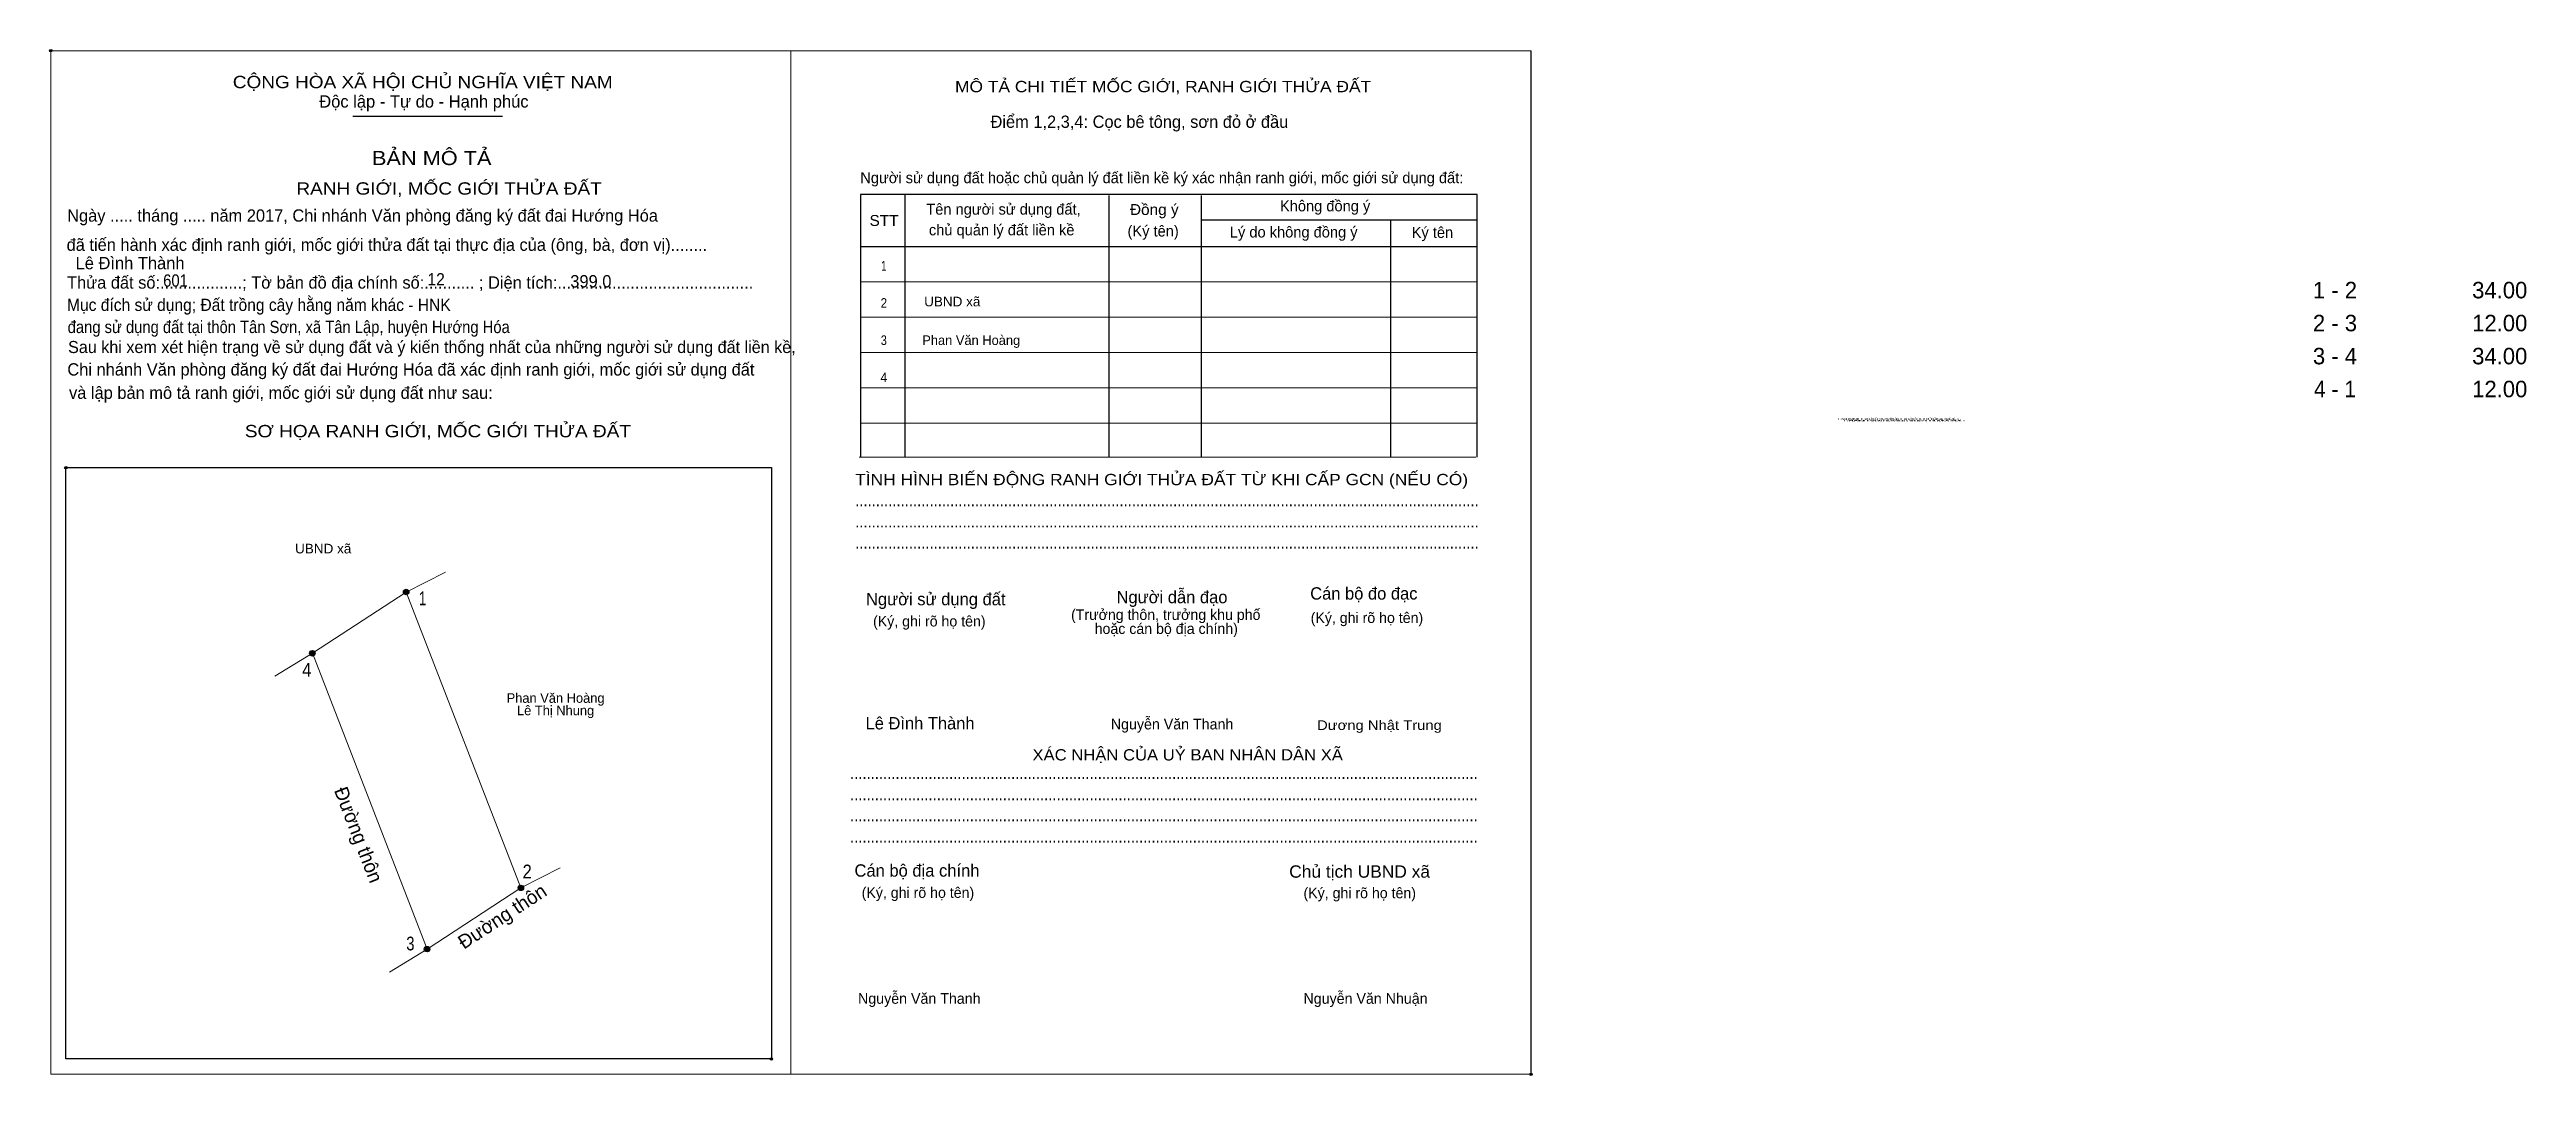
# Model space of a CAD drawing. Header units: metres. Extents: x 548234 to 548500, y 1837821 to 1837931.
import ezdxf
from ezdxf.enums import TextEntityAlignment as Align

# ---------------------------------------------------------------- set-up
doc = ezdxf.new("R2010")
doc.units = ezdxf.units.M
doc.header["$LTSCALE"] = 0.53
doc.header["$PDMODE"] = 32
doc.header["$PDSIZE"] = 0.265
for name, color, linetype, lineweight in [('1', 7, 'Continuous', 25), ('10', 7, 'Continuous', 13), ('11', 7, 'Continuous', 25), ('2', 7, 'Continuous', 13), ('27', 7, 'Continuous', 13)]:
    doc.layers.add(name, color=color, linetype=linetype, lineweight=lineweight)
for name, color, linetype in [('36', 7, 'Continuous'), ('52', 7, 'Continuous'), ('6', 7, 'Continuous'), ('60', 7, 'Continuous'), ('9', 7, 'Continuous')]:
    doc.layers.add(name, color=color, linetype=linetype)

msp = doc.modelspace()

# ---------------------------------------------------------------- hatches: boundary and pattern name
at = {"layer": '11'}
for points in [[(548272.8243, 1837873, 1), (548272.2357, 1837873, 1)], [(548262.7743, 1837866.44, 1), (548262.1857, 1837866.44, 1)], [(548262.7743, 1837866.44, 1), (548262.1857, 1837866.44, 1)], [(548285.1143, 1837841.3, 1), (548284.5257, 1837841.3, 1)], [(548275.0643, 1837834.74, 1), (548274.4757, 1837834.74, 1)]]:
    msp.add_hatch(color=256, dxfattribs=at).paths.add_polyline_path(points)

# ---------------------------------------------------------------- linework, layer by layer
at = {"layer": '1'}
for p, q in [((548266.82, 1837923.98), (548282.86, 1837923.98)), ((548325.94, 1837915.61), (548325.94, 1837887.45)), ((548347.81, 1837915.5), (548347.81, 1837887.45)), ((548357.68, 1837915.5), (548357.68, 1837887.45)), ((548357.68, 1837912.89), (548387.25, 1837912.89)), ((548377.98, 1837912.89), (548377.98, 1837887.45)), ((548321.19, 1837910.02), (548387.25, 1837910.02))]:
    msp.add_line(p, q, dxfattribs=at)
at = {"layer": '1', "lineweight": 13}
for p, q in [((548321.19, 1837906.23), (548387.25, 1837906.23)), ((548321.19, 1837902.45), (548387.25, 1837902.45)), ((548321.19, 1837898.67), (548387.25, 1837898.67)), ((548321.19, 1837894.89), (548387.25, 1837894.89)), ((548321.19, 1837891.11), (548387.25, 1837891.11)), ((548321.07, 1837887.45), (548387.13, 1837887.45))]:
    msp.add_line(p, q, dxfattribs=at)
at = {"layer": '1'}
msp.add_lwpolyline([(548387.25, 1837887.45), (548387.25, 1837915.61), (548321.19, 1837915.61), (548321.19, 1837887.45)], dxfattribs=at)
msp.add_lwpolyline([(548236.08, 1837886.33), (548311.66, 1837886.33), (548311.66, 1837822.97), (548236.08, 1837822.97)], close=True, dxfattribs=at)
for p in [(548234.46, 1837931), (548236.08, 1837886.33), (548311.66, 1837822.97), (548393.04, 1837821.33)]:
    msp.add_point(p, dxfattribs=at)
at = {"layer": '10'}
msp.add_lwpolyline([(548262.48, 1837866.44), (548272.53, 1837873), (548284.82, 1837841.3), (548274.77, 1837834.74)], close=True, dxfattribs=at)
at = {"layer": '11'}
for centre in [(548272.53, 1837873), (548262.48, 1837866.44), (548262.48, 1837866.44), (548284.82, 1837841.3), (548274.77, 1837834.74)]:
    msp.add_circle(centre, 0.2943, dxfattribs=at)
at = {"layer": '2'}
for points in [[(548234.46, 1837931), (548313.75, 1837931), (548313.75, 1837821.33), (548234.46, 1837821.33)], [(548313.75, 1837931), (548393.04, 1837931), (548393.04, 1837821.33), (548313.75, 1837821.33)], [(548313.75, 1837931), (548393.03, 1837931), (548393.03, 1837821.33), (548313.75, 1837821.33)]]:
    msp.add_lwpolyline(points, close=True, dxfattribs=at)
at = {"layer": '27'}
for p, q in [((548272.53, 1837873), (548276.73, 1837875.14)), ((548262.48, 1837866.44), (548258.47, 1837863.97)), ((548284.82, 1837841.3), (548289.02, 1837843.44)), ((548274.77, 1837834.74), (548270.76, 1837832.27))]:
    msp.add_line(p, q, dxfattribs=at)

# ---------------------------------------------------------------- texts
at = {"layer": '1'}
for s, height, width, p in [('CỘNG HÒA XÃ HỘI CHỦ NGHĨA VIỆT NAM', 1.323, 1.15, (548253.96, 1837926.99)), ('RANH GIỚI, MỐC GIỚI THỬA ĐẤT', 1.324, 1.15, (548260.77, 1837915.58)), ('STT', 1.172, 1.05, (548322.17, 1837912.23)), ('Đồng ý', 1.172, 1.05, (548350.07, 1837913.4)), ('Mục đích sử dụng; Đất trồng cây hằng năm khác - HNK', 1.314, 0.95, (548236.2, 1837903.12)), ('đang sử dụng đất tại thôn Tân Sơn, xã Tân Lập, huyện Hướng Hóa', 1.314, 0.9, (548236.27, 1837900.75)), ('RANH GIỚI, MỐC GIỚI THỬA ĐẤT', 0.1657, 3.55, (548425.88, 1837891.46)), ('RANH GIỚI, MỐC GIỚI THỬA ĐẤT', 0.1657, 3.55, (548426.37, 1837891.46)), ('RANH GIỚI, MỐC GIỚI THỬA ĐẤT', 0.1657, 3.55, (548426.53, 1837891.28)), ('RANH GIỚI, MỐC GIỚI THỬA ĐẤT', 0.1657, 3.55, (548427.02, 1837891.28)), ('SƠ HỌA RANH GIỚI, MỐC GIỚI THỬA ĐẤT', 1.324, 1.15, (548255.25, 1837889.58)), ('TÌNH HÌNH BIẾN ĐỘNG RANH GIỚI THỬA ĐẤT TỪ KHI CẤP GCN (NẾU CÓ)', 1.21, 1.15, (548320.63, 1837884.45)), ('.......................................................................................................................................................', 1.323, 0.9, (548320.63, 1837882.19)), ('.......................................................................................................................................................', 1.323, 0.9, (548320.63, 1837879.92)), ('.......................................................................................................................................................', 1.323, 0.9, (548320.63, 1837877.65)), ('Dương Nhật Trung', 1.03, 1.15, (548370.11, 1837858.22)), ('........................................................................................................................................................', 1.323, 0.9, (548320.08, 1837852.96)), ('........................................................................................................................................................', 1.323, 0.9, (548320.08, 1837850.69)), ('........................................................................................................................................................', 1.323, 0.9, (548320.08, 1837848.43)), ('........................................................................................................................................................', 1.323, 0.9, (548320.08, 1837846.16)), ('Chủ tịch UBND xã', 1.324, 1.05, (548367.13, 1837842.39))]:
    msp.add_text(s, height=height, dxfattribs=dict(at, width=width)).set_placement(p)
for s, height, p in [('Độc lập - Tự do - Hạnh phúc', 1.323, (548263.22, 1837924.91)), ('Điểm 1,2,3,4: Cọc bê tông, sơn đỏ ở đầu', 1.314, (548335.13, 1837922.74)), ('Người sử dụng đất hoặc chủ quản lý đất liền kề ký xác nhận ranh giới, mốc giới sử dụng đất:', 1.172, (548321.18, 1837916.81)), ('Ngày ..... tháng ..... năm 2017, Chi nhánh Văn phòng đăng ký đất đai Hướng Hóa', 1.314, (548236.22, 1837912.69)), ('Tên người sử dụng đất,', 1.172, (548328.25, 1837913.44)), ('Không đồng ý', 1.172, (548366.14, 1837913.79)), (' đã tiến hành xác định ranh giới, mốc giới thửa đất tại thực địa của (ông, bà, đơn vị)........', 1.314, (548235.67, 1837909.56)), ('chủ quản lý đất liền kề', 1.172, (548328.53, 1837911.22)), ('(Ký tên)', 1.172, (548349.81, 1837911.1)), ('Lý do không đồng ý', 1.172, (548360.77, 1837910.99)), ('Ký tên', 1.172, (548380.25, 1837910.95)), ('Thửa đất số:..................; Tờ bản đồ địa chính số:........... ; Diện tích:...........................................', 1.314, (548236.2, 1837905.51)), ('Sau khi xem xét hiện trạng về sử dụng đất và ý kiến thống nhất của những người sử dụng đất liền kề,', 1.293, (548236.31, 1837898.61)), ('Chi nhánh Văn phòng đăng ký đất đai Hướng Hóa đã xác định ranh giới, mốc giới sử dụng đất', 1.314, (548236.24, 1837896.2)), (' và lập bản mô tả ranh giới, mốc giới sử dụng đất như sau:', 1.314, (548235.93, 1837893.7)), ('Người sử dụng đất', 1.324, (548321.79, 1837871.58)), ('Người dẫn đạo', 1.323, (548348.63, 1837871.8)), ('Cán bộ đo đạc', 1.321, (548369.38, 1837872.19)), ('(Ký, ghi rõ họ tên)', 1.134, (548322.55, 1837869.31)), ('(Ký, ghi rõ họ tên)', 1.134, (548369.43, 1837869.68)), ('Nguyễn Văn Thanh', 1.139, (548348.02, 1837858.28)), ('Cán bộ địa chính', 1.324, (548320.56, 1837842.5)), ('(Ký, ghi rõ họ tên)', 1.134, (548321.33, 1837840.23)), ('(Ký, ghi rõ họ tên)', 1.134, (548368.66, 1837840.19)), ('Nguyễn Văn Thanh', 1.139, (548320.94, 1837828.88)), ('Nguyễn Văn Nhuận', 1.139, (548368.66, 1837828.88))]:
    msp.add_text(s, height=height, dxfattribs=at).set_placement(p)
for s, height, width, p in [('MÔ TẢ CHI TIẾT MỐC GIỚI, RANH GIỚI THỬA ĐẤT', 1.21, 1.15, (548353.62, 1837926.56)), ('BẢN MÔ TẢ', 1.513, 1.15, (548275.27, 1837918.75)), ('XÁC NHẬN CỦA UỶ BAN NHÂN DÂN XÃ', 1.211, 1.1, (548356.255, 1837854.95))]:
    msp.add_text(s, height=height, dxfattribs=dict(at, width=width)).set_placement(p, align=Align.CENTER)
for s, p in [('(Trưởng thôn, trưởng khu phố', (548353.905, 1837870.01)), ('hoặc cán bộ địa chính)', (548353.96, 1837868.51))]:
    msp.add_text(s, height=1.134, dxfattribs=at).set_placement(p, align=Align.CENTER)
at = {"layer": '10'}
for rotation, p in [(291.191, (548264.78, 1837851.76)), (33.134, (548278.71, 1837834.67))]:
    msp.add_text('Đường thôn', height=1.5, rotation=rotation, dxfattribs=at).set_placement(p)
at = {"layer": '36', "width": 1.05}
for p in [(548331.035, 1837903.61), (548263.645, 1837877.14)]:
    msp.add_text('UBND xã', height=1.03, dxfattribs=at).set_placement(p, align=Align.CENTER)
at = {"layer": '36'}
for s, p in [('Phan Văn Hoàng', (548288.54, 1837861.13)), ('Lê Thị Nhung', (548288.54, 1837859.8))]:
    msp.add_text(s, height=1.03, dxfattribs=at).set_placement(p, align=Align.CENTER)
at = {"layer": '52'}
for s, p in [('1 - 2', (548479.16, 1837904.47)), ('34.00', (548496.81, 1837904.47)), ('2 - 3', (548479.16, 1837900.94)), ('12.00', (548496.81, 1837900.94)), ('3 - 4', (548479.16, 1837897.4)), ('34.00', (548496.81, 1837897.4)), ('12.00', (548496.81, 1837893.87))]:
    msp.add_text(s, height=1.766, dxfattribs=at).set_placement(p, align=Align.CENTER)
at = {"layer": '52', "width": 0.95}
msp.add_text('4 - 1', height=1.766, dxfattribs=at).set_placement((548479.16, 1837893.87), align=Align.CENTER)
at = {"layer": '6'}
for s, p in [('Lê Đình Thành', (548237.12, 1837907.59)), ('399.0', (548290.11, 1837905.64)), ('Lê Đình Thành', (548321.75, 1837858.28))]:
    msp.add_text(s, height=1.319, dxfattribs=at).set_placement(p)
for s, width, p in [('601', 0.9, (548246.5, 1837905.72)), ('12', 0.95, (548274.81, 1837905.85))]:
    msp.add_text(s, height=1.319, dxfattribs=dict(at, width=width)).set_placement(p)
at = {"layer": '60'}
for s, width, p in [('1', 0.75, (548323.7, 1837907.44)), ('2', 0.9, (548323.705, 1837903.46)), ('3', 0.85, (548323.7, 1837899.47)), ('4', 0.95, (548323.71, 1837895.49))]:
    msp.add_text(s, height=1.03, dxfattribs=dict(at, width=width)).set_placement(p, align=Align.CENTER)
msp.add_text('Phan Văn Hoàng', height=1.03, dxfattribs=at).set_placement((548327.82, 1837899.47))
at = {"layer": '9'}
for s, width, p in [('1', 0.75, (548274.295, 1837871.59)), ('4', 0.9, (548261.88, 1837863.92)), ('2', 0.9, (548285.495, 1837842.32)), ('3', 0.8, (548272.985, 1837834.6))]:
    msp.add_text(s, height=1.472, dxfattribs=dict(at, width=width)).set_placement(p, align=Align.CENTER)

doc.saveas('drawing.dxf')
